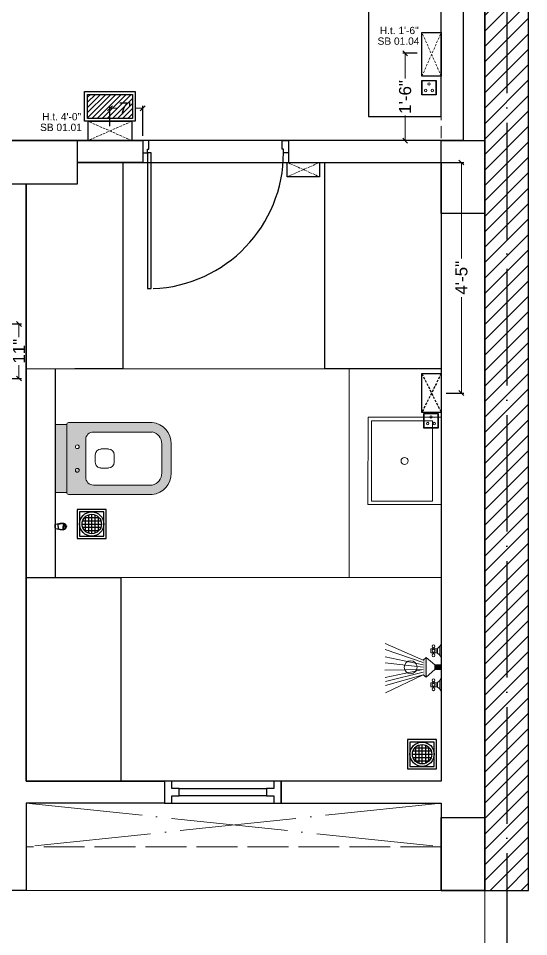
# Model space of a CAD drawing. Header units: millimetres. Extents: x 35877 to 3066687, y -650199 to -40525.
# Drawn here: x 149045.8 to 149150.9, y -180253.2 to -180064 of the extents above; entities that cross this region are included whole.
import ezdxf

# ---------------------------------------------------------------- set-up
doc = ezdxf.new("R2010")
doc.units = ezdxf.units.MM
doc.header["$MEASUREMENT"] = 0
doc.header["$PDMODE"] = 35
for name, pattern in [('ACAD_ISO02W100', [15, 12, -3]), ('ACAD_ISO04W100', [30, 24, -3, 0, -3]), ('DASHED', [0.75, 0.5, -0.25]), ('DASHED2', [0.375, 0.25, -0.125])]:
    doc.linetypes.add(name, pattern=pattern)
doc.layers.get('Defpoints').update_dxf_attribs({"color": 220})
for name, color, linetype in [('09ELECTRICAL', 5, 'Continuous'), ('AR DOOR', 40, 'Continuous'), ('AR ELE-5', 134, 'Continuous'), ('SANIT', 232, 'Continuous'), ('WC-DET', 8, 'Continuous')]:
    doc.layers.add(name, color=color, linetype=linetype)
for name, color, linetype, lineweight in [('COLUMN', 1, 'Continuous', 30), ('dim05', 1, 'Continuous', 13), ('el', 7, 'Continuous', 20), ('ELEC-wires', 1, 'DASHED2', 13), ('Electrical', 84, 'Continuous', 30), ('FURNITURE', 32, 'Continuous', 9), ('furniture dimensions', 1, 'DASHED', 0), ('FURNITURE-1', 252, 'Continuous', 13), ('GROUND FLOOR', 7, 'Continuous', 9), ('GROUND FLOOR  ( HATCH )', 251, 'Continuous', 9), ('GROUND FLOOR  ( PLINE )', 251, 'Continuous', 30), ('hatch-rcc', 251, 'Continuous', 9), ('Labelling', 1, 'Continuous', 25), ('UTILITY', 48, 'Continuous', 9), ('wall', 7, 'Continuous', 30), ('X_PLOT', 1, 'Continuous', 9), ('XX~SLAB ( BEAM )~ ( DIM )', 7, 'Continuous', 9), ('XX~STR BEAM', 5, 'ACAD_ISO02W100', 9)]:
    doc.layers.add(name, color=color, linetype=linetype, lineweight=lineweight)
doc.layers.add('XX~SLAB ( PLINE )', color=251, linetype='Continuous', plot=False)
doc.styles.add('Arial', font='arial.ttf')
doc.styles.get("Standard").update_dxf_attribs({"font": 'arial.ttf', "height": 6})
doc.dimstyles.new('ISO-25', dxfattribs={"dimtxt": 2.5, "dimasz": 1, "dimexe": 0.5, "dimexo": 1, "dimtad": 0, "dimdec": 1, "dimlunit": 4, "dimtxsty": 'Standard', "dimblk": 'OBLIQUE', "dimcen": 2.5, "dimclrd": 1, "dimclre": 1, "dimclrt": 5, "dimadec": 0, "dimazin": 0, "dimtfac": 1, "dimtdec": 1, "dimtmove": 0, "dimatfit": 3, "dimfxl": 1, "dimlwd": -1, "dimarcsym": 0})

# ---------------------------------------------------------------- blocks, each defined once
blk = doc.blocks.new('*U25')
for points in [[(-40, 0), (0, 0), (0, 30), (10, 30), (10, 100), (-40, 100)], [(1160, 0), (1120, 0), (1120, 30), (1110, 30), (1110, 100), (1160, 100)], [(0, 0), (0, -1120), (30, -1120), (30, 0)]]:
    blk.add_lwpolyline(points, close=True)
at = {"layer": 'AR ELE-5', "linetype": 'ByBlock', "ltscale": 15}
blk.add_arc((-1.6, 0.7), 1121.6, 272.37301, 359.96526, dxfattribs=at)
blk = doc.blocks.new('6616')
at = {"color": 242, "linetype": 'DASHED', "true_color": 0xcd2027}
for p, q in [((386784.79, -36915.77), (386775.78, -36911.78)), ((386784.79, -36911.78), (386775.78, -36915.77))]:
    blk.add_line(p, q, dxfattribs=at)
at = {"layer": 'ELEC-wires', "color": 5, "linetype": 'ByBlock', "lineweight": 30, "ltscale": 4}
blk.add_lwpolyline([(386775.78, -36911.78), (386784.79, -36911.78), (386784.79, -36915.77), (386775.78, -36915.77)], close=True, dxfattribs=at)
blk = doc.blocks.new('_Oblique')
at = {"layer": 'wall', "color": 0, "lineweight": -2}
blk.add_line((-0.5, -0.5), (0.5, 0.5), dxfattribs=at)
blk = doc.blocks.new('*D353')
at = {"layer": 'Defpoints', "color": 0, "lineweight": 0, "transparency": 16777216}
for p in [(149071.45, -180082.5), (149064.7, -180087.17), (149071.45, -180089.16)]:
    blk.add_point(p, dxfattribs=at)
at = {"layer": 'dim05', "color": 1, "linetype": 'Continuous', "lineweight": -2, "transparency": 16777216}
for p, q in [((149064.7, -180086.17), (149064.7, -180082)), ((149071.45, -180088.16), (149071.45, -180082))]:
    blk.add_line(p, q, dxfattribs=at)
at = {"layer": 'dim05', "color": 1, "linetype": 'Continuous', "transparency": 16777216}
for p, q in [((149064.7, -180082.5), (149066.03, -180082.5)), ((149071.45, -180082.5), (149070.13, -180082.5))]:
    blk.add_line(p, q, dxfattribs=at)
at = {"layer": 'dim05', "color": 1, "transparency": 16777216, "rotation": 180}
blk.add_blockref('_Oblique', (149064.7, -180082.5), dxfattribs=at)
at = {"layer": 'dim05', "color": 1, "transparency": 16777216}
blk.add_blockref('_Oblique', (149071.45, -180082.5), dxfattribs=at)
at = {"layer": 'dim05', "color": 5, "lineweight": 25, "transparency": 16777216, "insert": (149068.08, -180082.5), "char_height": 2.5, "attachment_point": 5, "style": 'Arial'}
blk.add_mtext('7"', dxfattribs=at)
blk = doc.blocks.new('*D355')
at = {"layer": 'Defpoints', "color": 0, "lineweight": 0, "transparency": 16777216}
for p in [(149128.96, -180071.16), (149125.51, -180089.16), (149128.96, -180089.16)]:
    blk.add_point(p, dxfattribs=at)
at = {"layer": 'dim05', "color": 1, "linetype": 'Continuous', "lineweight": -2, "transparency": 16777216}
for p, q in [((149127.96, -180071.16), (149125.01, -180071.16)), ((149127.96, -180089.16), (149125.01, -180089.16))]:
    blk.add_line(p, q, dxfattribs=at)
at = {"layer": 'dim05', "color": 1, "linetype": 'Continuous', "transparency": 16777216}
for p, q in [((149125.51, -180071.16), (149125.51, -180076.33)), ((149125.51, -180089.16), (149125.51, -180083.99))]:
    blk.add_line(p, q, dxfattribs=at)
at = {"layer": 'dim05', "color": 1, "transparency": 16777216}
for p, rotation in [((149125.51, -180071.16), 90), ((149125.51, -180089.16), 270)]:
    blk.add_blockref('_Oblique', p, dxfattribs=dict(at, rotation=rotation))
at = {"layer": 'dim05', "color": 5, "lineweight": 25, "transparency": 16777216, "insert": (149125.51, -180080.16), "char_height": 2.5, "attachment_point": 5, "rotation": 90, "style": 'Arial'}
blk.add_mtext('1\'-6"', dxfattribs=at)
blk = doc.blocks.new('GF')
at = {"color": 9, "true_color": 0xc7c8ca}
blk.add_lwpolyline([(133536.56, -183540.16), (133537.74, -183540.16), (133537.74, -183571.16), (133536.56, -183571.16)], close=True, dxfattribs=at)
at = {"layer": 'FURNITURE', "color": 9, "lineweight": 30, "true_color": 0xc7c8ca}
for p, q in [((133682.2, -183543.34), (133682.2, -183570.84)), ((133543.67, -183627.92), (133551.14, -183627.92))]:
    blk.add_line(p, q, dxfattribs=at)
at = {"layer": 'FURNITURE', "color": 9, "lineweight": 25, "true_color": 0xc7c8ca}
blk.add_line((133536.2, -183545.34), (133686.7, -183545.34), dxfattribs=at)
at = {"layer": 'FURNITURE', "color": 9, "linetype": 'DASHED', "lineweight": 30, "true_color": 0xc7c8ca}
blk.add_line((133543.67, -183640.78), (133543.67, -183573.36), dxfattribs=at)
at = {"layer": 'FURNITURE', "color": 9, "linetype": 'DASHED', "lineweight": 20, "true_color": 0xc7c8ca}
blk.add_line((133551.14, -183627.92), (133536.2, -183627.92), dxfattribs=at)
at = {"layer": 'FURNITURE', "color": 9, "lineweight": 30, "true_color": 0xc7c8ca}
for points in [[(133536.2, -183537.34), (133551.14, -183537.34), (133551.14, -183573.36), (133536.2, -183573.36)], [(133683.7, -183633.84), (133683.7, -183570.84), (133685.2, -183570.84), (133685.2, -183633.84)], [(133536.2, -183579.68), (133537.23, -183579.68), (133537.23, -183587.68), (133536.2, -183587.68)], [(133536.2, -183604.1), (133537.23, -183604.1), (133537.23, -183612.1), (133536.2, -183612.1)], [(133536.2, -183615.13), (133537.23, -183615.13), (133537.23, -183623.12), (133536.2, -183623.12)], [(133536.2, -183626.23), (133537.23, -183626.23), (133537.23, -183634.23), (133536.2, -183634.23)], [(133682.19, -183633.84), (133667.19, -183633.84), (133667.19, -183661.34), (133682.19, -183661.34)]]:
    blk.add_lwpolyline(points, close=True, dxfattribs=at)
for points in [[(133682.2, -183543.34), (133682.2, -183570.84), (133667.2, -183570.84), (133667.2, -183543.34), (133682.2, -183543.34)], [(133543.67, -183640.78), (133543.67, -183580.36), (133551.14, -183580.36), (133551.14, -183627.92)]]:
    blk.add_lwpolyline(points, dxfattribs=at)
for points in [[(133557.67, -183546.83), (133567.64, -183546.83, -0.414214), (133570.64, -183549.83), (133570.64, -183559.78, -0.414214), (133567.64, -183562.78), (133557.67, -183562.78, -0.414214), (133554.67, -183559.78), (133554.67, -183549.83, -0.414214)], [(133608.63, -183630.84), (133608.63, -183573.84, -0.414214), (133611.63, -183570.84), (133686.7, -183570.84), (133686.7, -183633.84), (133611.63, -183633.84, -0.414214)]]:
    blk.add_lwpolyline(points, format="xyb", close=True, dxfattribs=at)
at = {"layer": 'FURNITURE', "color": 9, "true_color": 0xc7c8ca}
blk.add_lwpolyline([(133609.63, -183630.84), (133609.63, -183573.84, -0.414214), (133611.63, -183571.84), (133683.7, -183571.84), (133683.7, -183632.84), (133611.63, -183632.84, -0.414214)], format="xyb", close=True, dxfattribs=at)
at = {"layer": 'FURNITURE', "color": 9, "linetype": 'DASHED', "lineweight": 20, "true_color": 0xc7c8ca}
blk.add_lwpolyline([(133536.2, -183640.79), (133543.67, -183640.79), (133543.67, -183580.36), (133536.2, -183580.36)], close=True, dxfattribs=at)
at = {"layer": 'Labelling', "color": 9, "linetype": 'DASHED2', "lineweight": 0, "ltscale": 10, "true_color": 0xc7c8ca}
blk.add_line((133682.2, -183543.34), (133682.19, -183667.34), dxfattribs=at)
blk = doc.blocks.new('FLOOR LT.')
at = {"layer": '09ELECTRICAL'}
h = blk.add_hatch(dxfattribs=at)
h.set_pattern_fill('ANSI31', color=256, scale=6.05916, angle=180, style=0)
h.set_pattern_definition([(225, (8190.6031, -14293.93296), (0.535559115, -0.535559115), [])])
h.paths.add_polyline_path([(0.56, -5.52), (-8.83, -5.52), (-8.83, -0.49), (0.56, -0.49)])
for points in [[(1.17, -6.13), (-9.43, -6.13), (-9.43, 0.12), (1.17, 0.12)], [(0.56, -5.52), (-8.83, -5.52), (-8.83, -0.49), (0.56, -0.49)]]:
    blk.add_lwpolyline(points, close=True, dxfattribs=at)
blk = doc.blocks.new('A$C07311617')
at = {"layer": 'UTILITY'}
h = blk.add_hatch(color=7, dxfattribs=at)
h.paths.add_polyline_path([(-3.13, 2.02), (-3.13, 0), (-3.74, 0), (-3.74, 0.46), (-3.74, 1.42)])
h.paths.add_polyline_path([(-3.13, 0), (-3.13, -0.46), (-3.13, -2.02), (-3.74, -1.59), (-3.74, -0.46), (-3.74, 0)])
h = blk.add_hatch(color=7, dxfattribs=at)
h.paths.add_polyline_path([(0, 0.46), (0, 0), (-1.35, 0), (-1.35, 0.46)])
h.paths.add_polyline_path([(0, 0), (0, -0.46), (-1.35, -0.46), (-1.35, 0)])
at = {"layer": 'UTILITY', "color": 7}
for p, q in [((-3.74, 1.42), (-11.52, 4.9)), ((-1.74, 3.79), (-1.74, 4.05)), ((-1.47, 3.79), (-1.47, 4.05)), ((-0.8, 3.9), (-0.8, 2.88)), ((-0.27, 2.44), (-0.27, 4.33)), ((-3.74, 0.94), (-11.52, 3.66)), ((-3.74, 0.46), (-11.52, 2.15)), ((-3.13, 2.02), (-3.74, 1.42)), ((-3.13, -0.46), (-3.13, 2.02)), ((-1.35, 0.46), (-3.13, 2.02)), ((-1.74, 2.99), (-1.74, 2.72)), ((-1.47, 2.99), (-1.47, 2.72)), ((-3.74, 0), (-11.52, 0.93)), ((-3.13, 0.46), (-3.13, 1.42)), ((-1.35, -0.46), (-1.35, 0.46)), ((-1.35, 0.46), (0, 0.46)), ((0, -0.46), (0, 0.46)), ((-3.74, -0.46), (-11.62, -0.61)), ((-3.74, -0.46), (-11.57, -2.09)), ((-3.74, -1.03), (-11.52, -2.96)), ((-3.74, -1.59), (-11.52, -5.3)), ((-3.74, -1.59), (-11.52, -3.73)), ((-3.74, -1.59), (-3.13, -2.02)), ((-3.13, -0.46), (-3.13, -2.02)), ((-1.35, -0.46), (-3.13, -2.02)), ((-1.35, -0.46), (0, -0.46)), ((-1.74, -3.22), (-1.74, -2.95)), ((-1.47, -3.22), (-1.47, -2.95)), ((-0.8, -4.13), (-0.8, -3.11)), ((-0.27, -2.68), (-0.27, -4.56)), ((-1.74, -4.02), (-1.74, -4.29)), ((-1.47, -4.02), (-1.47, -4.29))]:
    blk.add_line(p, q, dxfattribs=at)
for points in [[(-1.07, 2.99), (-2.14, 2.99), (-2.14, 3.79), (-1.07, 3.79)], [(-1.07, -3.22), (-2.14, -3.22), (-2.14, -4.02), (-1.07, -4.02)]]:
    blk.add_lwpolyline(points, close=True, dxfattribs=at)
for points in [[(-1.35, 0.46), (-3.13, 2.02)], [(-3.13, -2.02), (-1.35, -0.46)]]:
    blk.add_lwpolyline(points, dxfattribs=at)
for centre, radius in [((-1.6, 4.32), 0.298), ((-1.6, 3.39), 0.298), ((-1.6, 2.45), 0.298), ((-6.31, 0), 1.33), ((-1.6, -2.69), 0.298), ((-1.6, -3.62), 0.298), ((-1.6, -4.55), 0.298)]:
    blk.add_circle(centre, radius, dxfattribs=at)
for centre, start, end in [((-1.47, 5.26), 285.2551, 344.7449), ((-1.47, 1.52), 15.2551, 74.7449), ((-1.47, -1.75), 285.2551, 344.7449), ((-1.47, -5.49), 15.2551, 74.7449)]:
    blk.add_arc(centre, 1.52, start, end, dxfattribs=at)
blk = doc.blocks.new('NAHNYsquare')
at = {"color": 253}
for p, q in [((4.49, -1.65), (1.51, -1.65)), ((1.67, -4.48), (1.67, -1.49)), ((2.33, -4.87), (2.33, -1.1)), ((3, -0.99), (3, -4.99)), ((3.67, -4.87), (3.67, -1.1)), ((4.33, -4.48), (4.33, -1.49)), ((5, -2.99), (1, -2.99)), ((4.89, -2.32), (1.11, -2.32)), ((4.89, -3.65), (1.11, -3.65)), ((4.49, -4.32), (1.51, -4.32))]:
    blk.add_line(p, q, dxfattribs=at)
for points in [[(0, -5.99), (6, -5.99), (6, 0.01), (0, 0.01)], [(0.5, -5.49), (5.5, -5.49), (5.5, -0.49), (0.5, -0.49)]]:
    blk.add_lwpolyline(points, close=True)
for radius in [2.5, 2]:
    blk.add_circle((3, -2.99), radius)
blk = doc.blocks.new('A$C3EC62B37')
at = {"layer": 'FURNITURE', "lineweight": 30, "ltscale": 0.25, "true_color": 0xffffff}
h = blk.add_hatch(color=7, dxfattribs=at)
h.dxf.hatch_style = 1
h.paths.add_polyline_path([(-12.22, 0), (-12.22, 2.35), (-26.26, 2.35), (-26.26, 0)])
h.paths.add_polyline_path([(-26.26, 2.35), (-12.22, 2.35, 0.414214), (-11.83, 2.74), (-11.83, 19.96, 0.388639), (-16.24, 23.87), (-22.38, 23.87, 0.379499), (-26.65, 19.96), (-26.65, 2.74, 0.414214)])
h.paths.add_polyline_path([(-15.35, 6.26), (-23.13, 6.26, -0.414214), (-24.7, 7.83), (-24.7, 19.96, -0.349567), (-22.37, 21.91), (-16.24, 21.91, -0.364948), (-13.78, 19.96), (-13.78, 7.83, -0.414214)], flags=16)
h.paths.add_polyline_path([(-18.46, 8.22), (-20.02, 8.22, -0.414214), (-21.2, 9.39), (-21.2, 10.96, -0.414214), (-20.02, 12.13), (-18.46, 12.13, -0.414214), (-17.28, 10.96), (-17.28, 9.39, -0.414214)], flags=0)
h.paths.add_polyline_path([(-22.06, 4.53, -1), (-21.27, 4.53, -1)], flags=16)
at = {"layer": 'FURNITURE', "color": 0, "linetype": 'ByBlock', "lineweight": -2}
for p, q in [((-22.24, 23.87), (-16.24, 23.87)), ((-22.24, 21.91), (-16.24, 21.91)), ((-26.65, 2.74), (-26.65, 19.96)), ((-24.7, 7.83), (-24.7, 19.96)), ((-13.78, 7.83), (-13.78, 19.96)), ((-11.83, 2.74), (-11.83, 19.96)), ((-20.02, 12.13), (-18.46, 12.13)), ((-21.2, 9.39), (-21.2, 10.96)), ((-17.28, 9.39), (-17.28, 10.96)), ((-20.02, 8.22), (-18.46, 8.22)), ((-23.13, 6.26), (-15.35, 6.26)), ((-26.26, 2.35), (-12.22, 2.35)), ((-26.26, 2.35), (-26.26, 0)), ((-12.22, 2.35), (-12.22, 0)), ((-26.26, 0), (-12.22, 0)), ((-26.26, 0), (-12.22, 0))]:
    blk.add_line(p, q, dxfattribs=at)
for centre in [(-21.66, 4.53), (-16.81, 4.53)]:
    blk.add_circle(centre, 0.391, dxfattribs=at)
for centre, radius, start, end in [((-22.31, 19.5), 4.37, 89.0873, 174.0395), ((-16.17, 19.5), 4.37, 5.9605, 90.9127), ((-22.31, 19.48), 2.44, 88.437, 168.6348), ((-16.17, 19.48), 2.44, 11.3652, 91.563), ((-20.02, 10.96), 1.17, 90, 180), ((-18.46, 10.96), 1.17, 0, 90), ((-23.13, 7.83), 1.57, 180, 270), ((-20.02, 9.39), 1.17, 180, 270), ((-18.46, 9.39), 1.17, 270, 0), ((-15.35, 7.83), 1.57, 270, 0), ((-26.26, 2.74), 0.391, 180, 270), ((-12.22, 2.74), 0.391, 270, 0)]:
    blk.add_arc(centre, radius, start, end, dxfattribs=at)
blk = doc.blocks.new('A$C775F2B7C')
at = {"layer": 'WC-DET', "color": 7}
for points in [[(0.0199, 0.0758), (0.0069, 0.0758, 0.150223), (0, 0.0598), (0, 0.0369), (0.0069, 0.004, 0.333354), (0.0114, 0), (0.0248, 0), (0.0382, 0, 0.333354), (0.0427, 0.004), (0.0496, 0.0369), (0.0496, 0.0598, 0.150223), (0.0427, 0.0758), (0.0297, 0.0758)], [(0.0199, 0.0758), (0.0199, 0.0819, -0.414214), (0.0206, 0.0826), (0.0248, 0.0826)], [(0.0248, 0.0758), (0.0199, 0.0758, 0.150223)], [(0.0297, 0.0758), (0.0297, 0.0819, 0.414214), (0.0289, 0.0826), (0.0248, 0.0826)], [(0.025, 0.0202), (0.0118, 0.0202, -0.354974), (0.0072, 0.0233), (0, 0.0572)], [(0.0246, 0.0202), (0.0378, 0.0202, 0.354974), (0.0423, 0.0233), (0.0496, 0.0572)]]:
    blk.add_lwpolyline(points, format="xyb", dxfattribs=at)
blk.add_lwpolyline([(0.0297, 0.0758), (0.0248, 0.0758)], dxfattribs=at)
at = {"layer": 'WC-DET'}
for points in [[(0, 0.0575), (0.0248, 0.0575)], [(0.0005, 0.0627), (0.0248, 0.0627)], [(0.0011, 0.0651), (0.0248, 0.0651)], [(0.0485, 0.0651), (0.0248, 0.0651)], [(0.0491, 0.0627), (0.0248, 0.0627)], [(0.0496, 0.0575), (0.0248, 0.0575)]]:
    blk.add_lwpolyline(points, dxfattribs=at)
blk = doc.blocks.new('*D861')
at = {"layer": 'Defpoints', "color": 0, "lineweight": 0, "transparency": 16777216}
for p in [(149042.95, -180126.93), (149045.95, -180126.93), (149042.95, -180138.16)]:
    blk.add_point(p, dxfattribs=at)
at = {"layer": 'dim05', "color": 1, "linetype": 'Continuous', "lineweight": -2, "transparency": 16777216}
for p, q in [((149043.95, -180126.93), (149046.45, -180126.93)), ((149043.95, -180138.16), (149046.45, -180138.16))]:
    blk.add_line(p, q, dxfattribs=at)
at = {"layer": 'dim05', "color": 1, "linetype": 'Continuous', "transparency": 16777216}
for p, q in [((149045.95, -180126.93), (149045.95, -180129.63)), ((149045.95, -180138.16), (149045.95, -180135.46))]:
    blk.add_line(p, q, dxfattribs=at)
at = {"layer": 'dim05', "color": 1, "transparency": 16777216}
for p, rotation in [((149045.95, -180126.93), 90), ((149045.95, -180138.16), 270)]:
    blk.add_blockref('_Oblique', p, dxfattribs=dict(at, rotation=rotation))
at = {"layer": 'dim05', "color": 5, "lineweight": 25, "transparency": 16777216, "insert": (149045.95, -180132.55), "char_height": 2.5, "attachment_point": 5, "rotation": 90, "style": 'Arial'}
blk.add_mtext('11"', dxfattribs=at)
blk = doc.blocks.new('*D868')
at = {"layer": 'Defpoints', "color": 0, "lineweight": 0, "transparency": 16777216}
for p in [(149131.03, -180093.66), (149132.95, -180141.17), (149137.1, -180141.17)]:
    blk.add_point(p, dxfattribs=at)
at = {"layer": 'dim05', "color": 1, "linetype": 'Continuous', "lineweight": -2, "transparency": 16777216}
for p, q in [((149132.03, -180093.66), (149137.6, -180093.66)), ((149133.95, -180141.17), (149137.6, -180141.17))]:
    blk.add_line(p, q, dxfattribs=at)
at = {"layer": 'dim05', "color": 1, "linetype": 'Continuous', "transparency": 16777216}
for p, q in [((149137.1, -180093.66), (149137.1, -180113.42)), ((149137.1, -180141.17), (149137.1, -180121.41))]:
    blk.add_line(p, q, dxfattribs=at)
at = {"layer": 'dim05', "color": 1, "transparency": 16777216}
for p, rotation in [((149137.1, -180093.66), 90), ((149137.1, -180141.17), 270)]:
    blk.add_blockref('_Oblique', p, dxfattribs=dict(at, rotation=rotation))
at = {"layer": 'dim05', "color": 5, "lineweight": 25, "transparency": 16777216, "insert": (149137.1, -180117.42), "char_height": 2.5, "attachment_point": 5, "rotation": 90, "style": 'Arial'}
blk.add_mtext('4\'-5"', dxfattribs=at)
blk = doc.blocks.new('erfer')
at = {"layer": 'hatch-rcc', "lineweight": 30}
blk.add_lwpolyline([(1905.9, -1304.21), (1908.38, -1304.21), (1908.38, -1306.73), (1905.9, -1306.73)], close=True, dxfattribs=at)
at = {"layer": 'hatch-rcc'}
blk.add_lwpolyline([(1905.96, -1304.28), (1908.31, -1304.28), (1908.31, -1306.66), (1905.96, -1306.66)], close=True, dxfattribs=at)
for centre in [(1906.56, -1305.95), (1907.14, -1304.81), (1907.72, -1305.95)]:
    blk.add_circle(centre, 0.211, dxfattribs=at)

msp = doc.modelspace()

# ---------------------------------------------------------------- hatches: boundary and pattern name
at = {"layer": 'GROUND FLOOR  ( HATCH )', "transparency": 33554687}
h = msp.add_hatch(dxfattribs=at)
h.set_pattern_fill('ANSI31', color=6, scale=18, style=0)
h.set_pattern_definition([(45, (32610.2614, -17624.4856), (-1.590990258, 1.590990258), [])])
h.paths.add_polyline_path([(149150.9473, -179962.906), (149141.9473, -179962.906), (149141.9473, -180243.66), (149150.9473, -180243.66)])

# ---------------------------------------------------------------- linework, layer by layer
at = {"layer": 'COLUMN', "transparency": 33554687}
for points in [[(149057.9473, -180089.16), (149057.9473, -180098.16), (149042.9473, -180098.16), (149042.9473, -180089.16)], [(149132.9473, -180089.16), (149141.9473, -180089.16), (149141.9473, -180104.16), (149132.9473, -180104.16)], [(149132.9473, -180228.66), (149141.9473, -180228.66), (149141.9473, -180243.66), (149132.9473, -180243.66)]]:
    msp.add_lwpolyline(points, close=True, dxfattribs=at)
at = {"layer": 'FURNITURE', "color": 9, "true_color": 0xc7c8ca, "transparency": 33554687}
msp.add_line((149113.9473, -180179.16), (149113.9473, -180136.158), dxfattribs=at)
at = {"layer": 'FURNITURE', "color": 9, "lineweight": 30, "true_color": 0xc7c8ca, "transparency": 33554687}
for points in [[(149057.9473, -180093.66), (149132.9473, -180093.66), (149132.9473, -180221.16), (149047.4473, -180221.16), (149047.4473, -180098.16)], [(149047.4473, -180098.16), (149047.4473, -180136.1605), (149067.4143, -180136.0761), (149067.4143, -180093.6603), (149057.9473, -180093.7023)]]:
    msp.add_lwpolyline(points, dxfattribs=at)
for points in [[(149108.9473, -180093.6605), (149132.9473, -180093.6605), (149132.9473, -180136.1605), (149108.9473, -180136.1605)], [(149047.4473, -180179.1613), (149066.9473, -180179.1587), (149066.9473, -180221.1587), (149047.4473, -180221.1613)]]:
    msp.add_lwpolyline(points, close=True, dxfattribs=at)
at = {"layer": 'FURNITURE', "color": 9, "true_color": 0xc7c8ca, "transparency": 33554687}
for points in [[(149132.9415, -180164.1676), (149117.8386, -180164.1588), (149117.8592, -180146.1589), (149132.9531, -180146.1676)], [(149131.1415, -180163.4462), (149118.5592, -180163.4392), (149118.5789, -180146.8795), (149131.1522, -180146.8866)]]:
    msp.add_lwpolyline(points, close=True, dxfattribs=at)
msp.add_circle((149125.3855, -180155.1632), 0.7202, dxfattribs=at)
at = {"layer": 'furniture dimensions', "color": 18, "lineweight": 0, "true_color": 0x000000, "transparency": 33554687}
msp.add_lwpolyline([(148986.9473, -179960.16), (149137.4473, -179960.16), (149137.4473, -180089.16), (148986.9473, -180089.16)], close=True, dxfattribs=at)
at = {"layer": 'furniture dimensions', "color": 9, "linetype": 'Continuous', "lineweight": 30, "true_color": 0xc7c8ca, "transparency": 33554687}
msp.add_lwpolyline([(148986.9473, -179960.16), (149137.4473, -179960.16), (149137.4473, -180089.16), (148986.9473, -180089.16)], close=True, dxfattribs=at)
at = {"layer": 'GROUND FLOOR', "transparency": 33554687}
for p, q in [((149141.9473, -179935.012, 0.3521), (149141.9473, -180303.9798)), ((149071.4473, -180089.16), (149042.9473, -180089.16)), ((149071.4473, -180089.16), (149071.4473, -180093.66)), ((149132.9473, -180089.16), (149101.4513, -180089.1587)), ((149101.4513, -180089.1587), (149101.4513, -180093.6587)), ((149132.9473, -180093.66), (149057.9473, -180093.66)), ((149132.9473, -180093.66), (149132.9473, -180221.16)), ((149047.4473, -180098.16), (149047.4473, -180221.16)), ((149047.4473, -180136.1605), (149132.9473, -180136.1605)), ((149047.4473, -180179.16), (149132.9473, -180179.16)), ((149078.9473, -180221.16), (149132.9473, -180221.16)), ((149099.9473, -180221.16), (149099.9473, -180225.66)), ((149047.4473, -180225.66), (149047.4473, -180243.66)), ((149078.9473, -180225.66), (149132.9473, -180225.66)), ((149132.9473, -180225.66), (149132.9473, -180243.66)), ((149141.9473, -180243.66), (148741.4473, -180243.66))]:
    msp.add_line(p, q, dxfattribs=at)
at = {"layer": 'GROUND FLOOR', "color": 1, "linetype": 'ACAD_ISO04W100', "transparency": 33554687}
for p, q in [((149146.4473, -179935.012, 0.3521), (149146.4473, -180243.66)), ((149047.4473, -180225.66), (149132.9473, -180234.66)), ((149132.9473, -180225.66), (149047.4473, -180234.66))]:
    msp.add_line(p, q, dxfattribs=at)
at = {"layer": 'GROUND FLOOR', "linetype": 'ACAD_ISO02W100', "ltscale": 0.7, "transparency": 33554687}
msp.add_line((149132.9473, -180234.66), (149047.4473, -180234.66), dxfattribs=at)
at = {"layer": 'GROUND FLOOR', "color": 6, "lineweight": 30, "transparency": 33554687}
msp.add_lwpolyline([(149150.9473, -179962.906), (149141.9473, -179962.906), (149141.9473, -180243.66), (149150.9473, -180243.66)], close=True, dxfattribs=at)
at = {"layer": 'GROUND FLOOR  ( PLINE )', "transparency": 33554687}
msp.add_lwpolyline([(149141.9473, -179951.16), (149096.9473, -179951.16), (149096.9473, -179960.16), (149137.4473, -179960.16), (149137.4473, -180089.16), (149101.4513, -180089.1587), (149101.4513, -180093.6587), (149132.9473, -180093.66), (149132.9473, -180221.16), (149099.9473, -180221.16), (149099.9473, -180225.66), (149132.9473, -180225.66), (149132.9473, -180243.66), (149141.9473, -180243.66)], close=True, dxfattribs=at)
for points in [[(149047.4473, -180221.16), (149075.9422, -180221.16), (149075.9422, -180225.66), (149047.4473, -180225.66), (149047.4473, -180243.66), (149042.9473, -180243.66), (149042.9473, -180089.16), (149071.4473, -180089.16), (149071.4473, -180093.66), (149057.9473, -180093.66)], [(149047.4473, -180098.16), (149047.4473, -180221.16)]]:
    msp.add_lwpolyline(points, dxfattribs=at)
at = {"layer": 'GROUND FLOOR  ( PLINE )', "color": 9, "true_color": 0xc7c8ca, "transparency": 33554687}
for points in [[(149053.4473, -180136.1605), (149053.4473, -180174.1687)], [(149053.4473, -180141.16), (149053.4473, -180179.16)]]:
    msp.add_lwpolyline(points, dxfattribs=at)
at = {"layer": 'X_PLOT', "linetype": 'ACAD_ISO04W100', "lineweight": 30, "transparency": 33554687}
msp.add_line((149146.4473, -179935.012, 0.3521), (149146.4473, -180278.8459), dxfattribs=at)
at = {"layer": 'XX~SLAB ( BEAM )~ ( DIM )', "color": 242, "linetype": 'DASHED', "lineweight": 25, "true_color": 0xcd2027, "transparency": 33554687}
for p, q in [((149132.9473, -180137.173), (149128.9473, -180145.173)), ((149128.9473, -180137.173), (149132.9473, -180145.173))]:
    msp.add_line(p, q, dxfattribs=at)
at = {"layer": 'XX~SLAB ( PLINE )', "transparency": 33554687}
msp.add_lwpolyline([(149099.9422, -180221.16), (149098.4422, -180221.16), (149098.4422, -180222.66), (149096.9422, -180222.66), (149096.9422, -180224.16), (149078.9422, -180224.16), (149078.9422, -180222.66), (149077.4422, -180222.66), (149077.4422, -180221.16), (149075.9422, -180221.16), (149075.9422, -180225.66), (149077.4422, -180225.66), (149077.4422, -180224.16), (149078.9422, -180224.16), (149078.9422, -180222.66), (149096.9422, -180222.66), (149096.9422, -180224.16), (149098.4422, -180224.16), (149098.4422, -180225.66), (149099.9422, -180225.66), (149099.9422, -180221.16), (149075.9422, -180221.16), (149075.9422, -180225.66), (149099.9422, -180225.66)], close=True, dxfattribs=at)
at = {"layer": 'XX~STR BEAM', "lineweight": 30, "transparency": 33554687}
msp.add_lwpolyline([(149128.9473, -180137.173), (149132.9473, -180137.173), (149132.9473, -180145.173), (149128.9473, -180145.173)], close=True, dxfattribs=at)

# ---------------------------------------------------------------- block references
at = {"layer": '09ELECTRICAL', "linetype": 'Continuous', "transparency": 33554687, "xscale": 0.9844334334397289, "yscale": 0.9844334334397289, "zscale": 0.9844334334397289}
msp.add_blockref('FLOOR LT.', (149068.7692, -180079.1416), dxfattribs=at)
at = {"layer": 'AR DOOR', "linetype": 'ByBlock', "lineweight": -2, "transparency": 33554687, "extrusion": (0, 0, -1), "xscale": -0.02500332000264408, "yscale": 0.02500332000264408, "zscale": -0.02500332000264408}
msp.add_blockref('*U25', (-149072.4474, -180091.659), dxfattribs=at)
at = {"layer": 'el', "color": 1, "transparency": 33554687, "rotation": 270}
msp.add_blockref('6616', (186044.7311, 206708.8923), dxfattribs=at)
at = {"layer": 'el', "color": 1, "transparency": 33554687}
msp.add_blockref('6616', (-237715.5855, -143173.3889), dxfattribs=at)
at = {"layer": 'el', "color": 1, "transparency": 33554687, "xscale": 0.7392914800855637, "yscale": 0.7392914800855637, "zscale": 0.7392914800855637}
msp.add_blockref('6616', (-136838.8107, -152805.0941), dxfattribs=at)
at = {"layer": 'FURNITURE', "color": 9, "true_color": 0xc7c8ca, "transparency": 33554687, "rotation": 270}
msp.add_blockref('A$C3EC62B37', (149053.4473, -180173.8995), dxfattribs=at)
at = {"layer": 'FURNITURE', "lineweight": 18, "transparency": 33554687, "rotation": 0.03312803684924393}
msp.add_blockref('A$C07311617', (149132.9473, -180197.6618), dxfattribs=at)
at = {"layer": 'furniture dimensions', "color": 18, "lineweight": 30, "true_color": 0x000000, "transparency": 33554687}
msp.add_blockref('GF', (15450.7503, 3577.1757), dxfattribs=at)
at = {"layer": 'FURNITURE-1', "transparency": 33554687, "xscale": 1.18092012721511, "yscale": 1.18092012721511, "zscale": 1.18092012721511}
for p in [(146878.2596, -178536.6099), (146878.6541, -178605.231)]:
    msp.add_blockref('erfer', p, dxfattribs=at)
at = {"layer": 'SANIT', "linetype": 'ByBlock', "transparency": 33554687, "rotation": 180}
for p in [(149063.9473, -180171.1461), (149132.0002, -180218.5769)]:
    msp.add_blockref('NAHNYsquare', p, dxfattribs=at)
at = {"layer": 'WC-DET', "transparency": 33554687, "xscale": -27.91359444021024, "yscale": 27.91359444021024, "zscale": 27.91359444021024, "rotation": 270}
msp.add_blockref('A$C775F2B7C', (149053.4473, -180169.3525), dxfattribs=at)

# ---------------------------------------------------------------- texts
at = {"layer": 'Electrical', "color": 240, "true_color": 0xed1f24, "transparency": 33554687}
for s, p in [('H.t. 1\'-6"', (149120.2838, -180067.2104)), ('H.t. 4\'-0"', (149050.7497, -180084.9775))]:
    msp.add_text(s, height=1.5, dxfattribs=at).set_placement(p)
at = {"layer": 'Electrical', "color": 5, "transparency": 33554687}
for s, p in [('SB 01.04', (149119.8327, -180069.4082)), ('SB 01.01', (149050.2985, -180087.1753))]:
    msp.add_text(s, height=1.5, dxfattribs=at).set_placement(p)

# ---------------------------------------------------------------- dimensions: what is measured, and where the dimension line sits
at = {"layer": 'dim05', "color": 27, "lineweight": 25, "true_color": 0x7d5120, "transparency": 33554687}
for base, p1, p2, picture, middle in [((149125.5144, -180089.1593), (149128.9604, -180071.1552), (149128.9599, -180089.1593), '*D355', (149125.5144, -180080.1572)), ((149045.9473, -180126.9323), (149042.9473, -180138.16), (149042.9473, -180126.9323), '*D861', (149045.9473, -180132.5462))]:
    dim = msp.add_linear_dim(base=base, p1=p1, p2=p2, angle=90, dimstyle='ISO-25', override={"dimdec": 0, "dimtxsty": 'Arial'}, dxfattribs=at)
    dim.commit()
    dim.dimension.update_dxf_attribs({"geometry": picture, "text_midpoint": middle})
dim = msp.add_linear_dim(base=(149071.4518, -180082.5041), p1=(149064.7018, -180087.1661), p2=(149071.4518, -180089.1582), dimstyle='ISO-25', override={"dimdec": 0, "dimtxsty": 'Arial'}, dxfattribs=at)
dim.commit()
dim.dimension.update_dxf_attribs({"geometry": '*D353', "text_midpoint": (149068.0768, -180082.5041)})
dim = msp.add_linear_dim(base=(149137.1048, -180141.173), p1=(149131.0259, -180093.6599), p2=(149132.9473, -180141.173), angle=90, text='4\'-5"', dimstyle='ISO-25', override={"dimdec": 0, "dimtxsty": 'Arial'}, dxfattribs=at)
dim.commit()
dim.dimension.update_dxf_attribs({"geometry": '*D868', "text_midpoint": (149137.1048, -180117.4165)})

doc.saveas('drawing.dxf')
